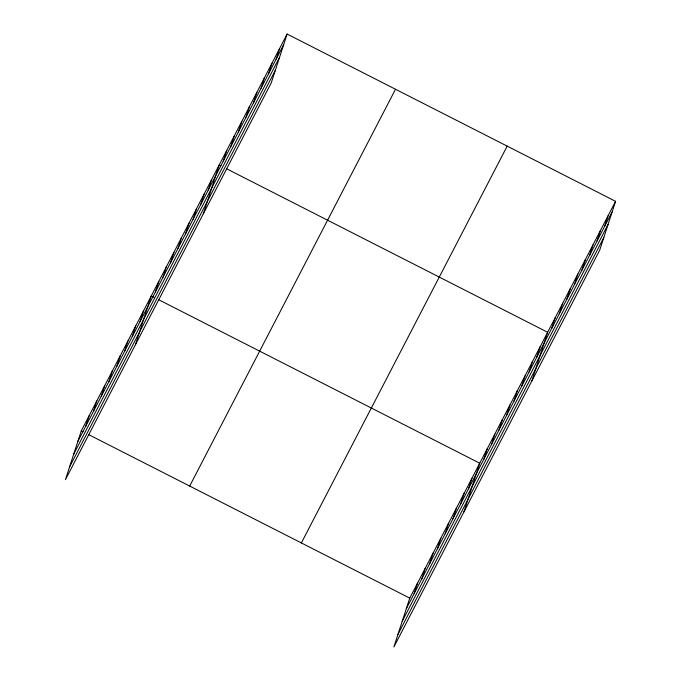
<?xml version="1.0" encoding="UTF-8"?>
<svg xmlns="http://www.w3.org/2000/svg" width="681" height="681" viewBox="0 0 681 681"><rect width="100%" height="100%" fill="white"/><g stroke="black" fill="none" stroke-linecap="round" stroke-linejoin="round"><path stroke-width="1.02" d="M287.118 34.05L81.286 430.86L65.427 479.671L271.251 82.869L287.118 34.05L615.573 201.329L599.714 250.14L393.882 646.95L409.749 598.131L615.573 201.329M85.627 426.442L89.066 415.87M93.408 411.452L96.838 400.879M101.18 396.461L104.619 385.889M108.951 381.471L112.391 370.898M116.732 366.48L120.171 355.908M124.504 351.49L127.943 340.917M132.284 336.499L135.715 325.927M140.056 321.509L143.495 310.936M135.408 344.756L151.267 295.946L154 297.333M155.379 291.97L158.818 281.389M162.929 277.422L166.36 266.841M170.471 262.875L173.91 252.293M178.022 248.318L181.461 237.746M185.564 233.77L189.003 223.198M193.115 219.222L196.554 208.641M200.665 204.675L204.096 194.094M208.207 190.127L211.646 179.546M203.33 213.808L219.188 164.998L221.01 165.926M223.3 161.022L226.739 150.45M230.85 146.475L234.29 135.894M238.393 131.927L241.832 121.346M245.943 117.379L249.382 106.798M253.494 102.822L256.924 92.25M261.036 88.275L264.475 77.702M268.586 73.727L272.017 63.146M276.128 59.179L279.568 48.598M414.082 593.721L417.521 583.14M421.862 578.731L425.302 568.15M429.634 563.74L433.073 553.159M437.415 548.75L440.845 538.169M445.187 533.759L448.626 523.178M452.967 518.769L456.398 508.188M460.739 503.778L464.178 493.197M468.511 488.788L471.95 478.207M463.863 512.035L479.73 463.216L158.554 299.657M483.833 459.249L487.273 448.668M491.384 444.702L494.823 434.12M498.935 430.145L502.365 419.573M506.477 415.597L509.916 405.025M514.027 401.049L517.458 390.468M521.569 386.502L525.008 375.921M529.12 371.954L532.559 361.373M536.662 357.397L540.101 346.825M531.784 381.088L547.652 332.277L226.475 168.709M551.763 328.302L555.194 317.721M559.305 313.754L562.744 303.173M566.856 299.206L570.286 288.625M574.398 284.649L577.837 274.077M581.949 270.102L585.388 259.529M589.491 255.554L592.93 244.973M597.041 241.006L600.48 230.425M604.592 226.458L608.022 215.877M77.855 441.433L283.679 44.631M73.752 454.057L279.576 57.247M69.53 467.055L275.354 70.245M189.684 486.055L395.508 89.254M301.36 542.936L507.183 146.126M406.31 608.712L612.134 211.902M402.207 621.327L608.031 224.526M397.985 634.334L603.809 237.524M81.286 430.86L83.108 431.788M88.573 434.572L409.749 598.131"/></g></svg>
